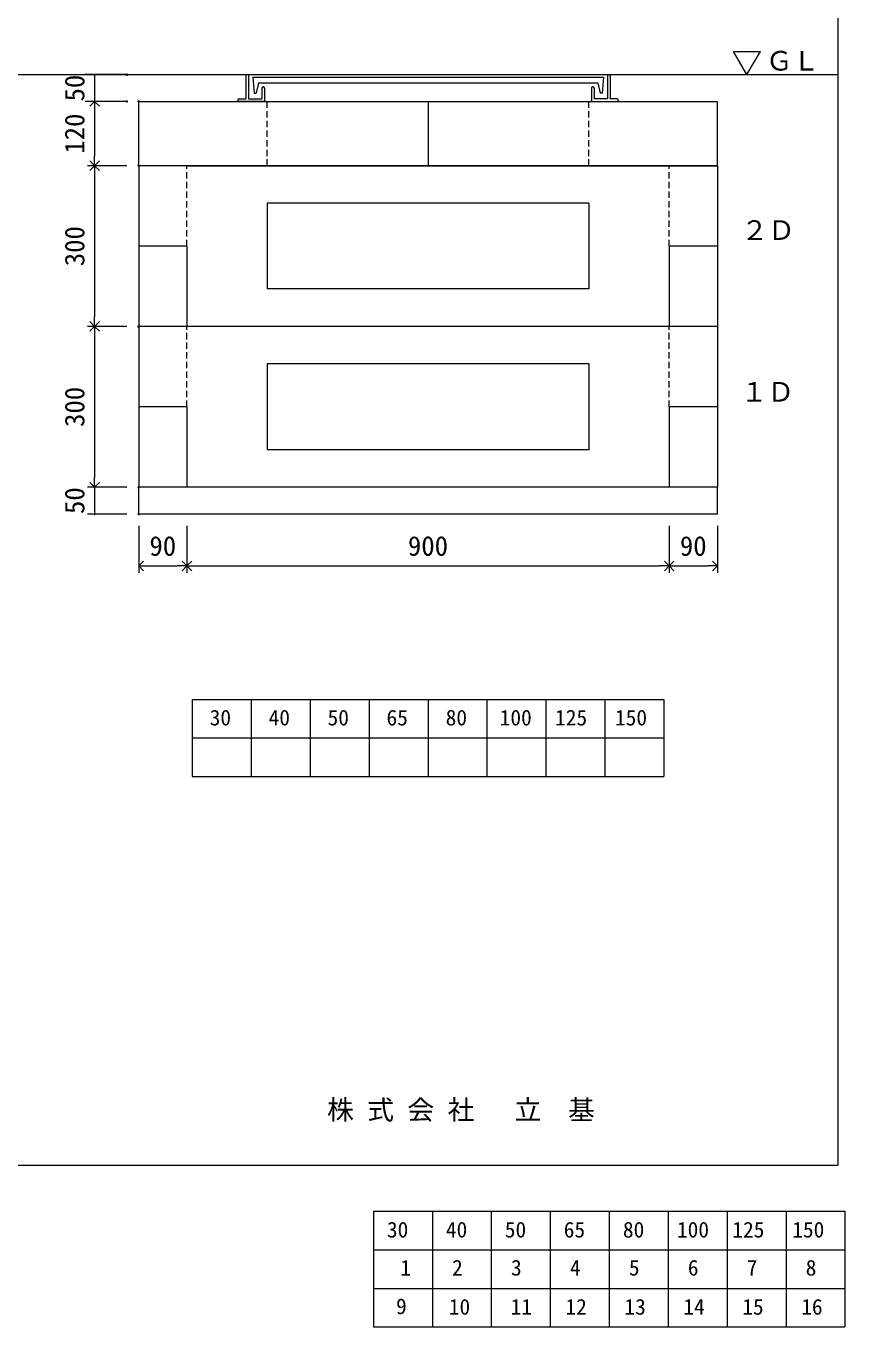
# Model space of a CAD drawing. Units: millimetres, scale not verified. Extents: x -4897 to 18483, y -2289 to 2289.
# Drawn here: x 3368 to 4896, y -2289 to 139 of the extents above; entities that cross this region are included whole.
import ezdxf
from ezdxf.enums import TextEntityAlignment as Align

# ---------------------------------------------------------------- set-up
doc = ezdxf.new("R2010")
doc.units = ezdxf.units.MM
doc.header["$LTSCALE"] = 10
doc.header["$PDMODE"] = 32
doc.header["$PDSIZE"] = 2
doc.linetypes.add('DASHED1', pattern=[1.8, 1.2, -0.6])
doc.linetypes.add('USER5', pattern=[3.185, 0.01, -3.175])
doc.layers.add('0-1_Defpoints', color=7, linetype='Continuous')
for name, color, linetype, lineweight in [('0-2_waku', 7, 'Continuous', 18), ('0-3_gaikei', 7, 'Continuous', 18), ('0-4_kakure', 7, 'USER5', 18), ('0-5_sunpou', 7, 'Continuous', 5), ('0-8_uchigawa', 6, 'Continuous', 18), ('0-A_futa', 3, 'Continuous', 18), ('0-B_GL', 4, 'Continuous', 18), ('0-D_文字１', 7, 'Continuous', 18), ('1-4_文字２', 7, 'Continuous', 5)]:
    doc.layers.add(name, color=color, linetype=linetype, lineweight=lineweight)
doc.styles.add('ＭＳ ゴシック', font='')
doc.styles.get('ＭＳ ゴシック').set_extended_font_data('MS Gothic')

# ---------------------------------------------------------------- blocks, each defined once
blk = doc.blocks.new('_Open90')
at = {"layer": '0-5_sunpou'}
blk.add_line((0, 0), (-1, 0), dxfattribs=at)
blk.add_lwpolyline([(-0.5, 0.5), (0, 0), (-0.5, -0.5)], dxfattribs=at)
blk = doc.blocks.new('D44')
at = {"layer": '0-1_Defpoints'}
for p in [(5032.32, 2094.36), (4949.96, 1794.36), (5032.32, 1794.36)]:
    blk.add_point(p, dxfattribs=at)
at = {"layer": '0-5_sunpou'}
for p, q in [((5010.32, 2094.36), (4936.96, 2094.36)), ((4949.96, 2076.36), (4949.96, 1812.36)), ((5010.32, 1794.36), (4936.96, 1794.36))]:
    blk.add_line(p, q, dxfattribs=at)
at = {"layer": '0-5_sunpou', "xscale": 18, "yscale": 18}
for p, rotation in [((4949.96, 2094.36), 90), ((4949.96, 1794.36), 270)]:
    blk.add_blockref('_Open90', p, dxfattribs=dict(at, rotation=rotation))
at = {"layer": '0-5_sunpou', "style": 'ＭＳ ゴシック'}
blk.add_text('300', height=36.66, rotation=90, dxfattribs=at).set_placement((4941.96, 1906.86), align=Align.BOTTOM_LEFT)
blk = doc.blocks.new('D45')
at = {"layer": '0-1_Defpoints'}
for p in [(5032.32, 1794.36), (4949.96, 1494.36), (5032.32, 1494.36)]:
    blk.add_point(p, dxfattribs=at)
at = {"layer": '0-5_sunpou'}
for p, q in [((5010.32, 1794.36), (4936.96, 1794.36)), ((4949.96, 1776.36), (4949.96, 1512.36)), ((5010.32, 1494.36), (4936.96, 1494.36))]:
    blk.add_line(p, q, dxfattribs=at)
at = {"layer": '0-5_sunpou', "xscale": 18, "yscale": 18}
for p, rotation in [((4949.96, 1794.36), 90), ((4949.96, 1494.36), 270)]:
    blk.add_blockref('_Open90', p, dxfattribs=dict(at, rotation=rotation))
at = {"layer": '0-5_sunpou', "style": 'ＭＳ ゴシック'}
blk.add_text('300', height=36.66, rotation=90, dxfattribs=at).set_placement((4941.96, 1606.86), align=Align.BOTTOM_LEFT)
blk = doc.blocks.new('D46')
at = {"layer": '0-1_Defpoints'}
for p in [(5032.32, 2214.36), (4949.96, 2094.36), (5032.32, 2094.36)]:
    blk.add_point(p, dxfattribs=at)
at = {"layer": '0-5_sunpou'}
for p, q in [((5010.32, 2214.36), (4936.96, 2214.36)), ((4949.96, 2196.36), (4949.96, 2112.36)), ((5010.32, 2094.36), (4936.96, 2094.36))]:
    blk.add_line(p, q, dxfattribs=at)
at = {"layer": '0-5_sunpou', "xscale": 18, "yscale": 18}
for p, rotation in [((4949.96, 2214.36), 90), ((4949.96, 2094.36), 270)]:
    blk.add_blockref('_Open90', p, dxfattribs=dict(at, rotation=rotation))
at = {"layer": '0-5_sunpou', "style": 'ＭＳ ゴシック'}
blk.add_text('120', height=36.66, rotation=90, dxfattribs=at).set_placement((4941.96, 2116.86), align=Align.BOTTOM_LEFT)
blk = doc.blocks.new('D47')
at = {"layer": '0-1_Defpoints'}
for p in [(5032.32, 2214.36), (4949.96, 2094.36), (5032.32, 2094.36)]:
    blk.add_point(p, dxfattribs=at)
at = {"layer": '0-5_sunpou'}
for p, q in [((5010.32, 2214.36), (4936.96, 2214.36)), ((4949.96, 2196.36), (4949.96, 2112.36)), ((5010.32, 2094.36), (4936.96, 2094.36))]:
    blk.add_line(p, q, dxfattribs=at)
at = {"layer": '0-5_sunpou', "xscale": 18, "yscale": 18}
for p, rotation in [((4949.96, 2214.36), 90), ((4949.96, 2094.36), 270)]:
    blk.add_blockref('_Open90', p, dxfattribs=dict(at, rotation=rotation))
at = {"layer": '0-5_sunpou', "style": 'ＭＳ ゴシック'}
blk.add_text('120', height=36.66, rotation=90, dxfattribs=at).set_placement((4941.96, 2116.86), align=Align.BOTTOM_LEFT)
blk = doc.blocks.new('D51')
at = {"layer": '0-1_Defpoints'}
for p in [(5010.32, 2264.36), (4949.96, 2214.36), (5010.32, 2214.36)]:
    blk.add_point(p, dxfattribs=at)
at = {"layer": '0-5_sunpou'}
for p, q in [((4988.32, 2264.36), (4936.96, 2264.36)), ((4949.96, 2264.36), (4949.96, 2214.36)), ((4988.32, 2214.36), (4936.96, 2214.36))]:
    blk.add_line(p, q, dxfattribs=at)
at = {"layer": '0-5_sunpou', "style": 'ＭＳ ゴシック'}
blk.add_text('50', height=36.66, rotation=90, dxfattribs=at).set_placement((4941.96, 2214.36), align=Align.BOTTOM_LEFT)
blk = doc.blocks.new('D55')
at = {"layer": '0-1_Defpoints'}
for p in [(5032.32, 1494.36), (4949.96, 1444.36), (5032.32, 1444.36)]:
    blk.add_point(p, dxfattribs=at)
at = {"layer": '0-5_sunpou'}
for p, q in [((5010.32, 1494.36), (4936.96, 1494.36)), ((4949.96, 1494.36), (4949.96, 1444.36)), ((5010.32, 1444.36), (4936.96, 1444.36))]:
    blk.add_line(p, q, dxfattribs=at)
at = {"layer": '0-5_sunpou', "style": 'ＭＳ ゴシック'}
blk.add_text('50', height=36.66, rotation=90, dxfattribs=at).set_placement((4941.96, 1444.36), align=Align.BOTTOM_LEFT)

msp = doc.modelspace()

# ---------------------------------------------------------------- linework, layer by layer
at = {"layer": '0-2_waku'}
for p, q in [((4883.28, 2288.65), (4883.28, -1986.35)), ((3678.28, -1117.35), (3678.28, -1261.35)), ((3678.28, -1117.35), (3678.28, -1261.35)), ((3678.28, -1117.35), (3678.28, -1261.35)), ((3678.28, -1117.35), (3678.28, -1261.35)), ((3678.28, -1117.35), (4558.28, -1117.35)), ((3788.28, -1117.35), (3788.28, -1261.35)), ((3898.28, -1117.35), (3898.28, -1261.35)), ((3898.28, -1117.35), (3898.28, -1261.35)), ((4008.28, -1117.35), (4008.28, -1261.35)), ((4118.28, -1117.35), (4118.28, -1261.35)), ((4228.28, -1117.35), (4228.28, -1261.35)), ((4338.28, -1117.35), (4338.28, -1261.35)), ((4448.28, -1117.35), (4448.28, -1261.35)), ((4558.28, -1117.35), (4558.28, -1261.35)), ((3678.28, -1189.35), (4558.28, -1189.35)), ((3678.28, -1261.35), (4558.28, -1261.35)), ((-1236.72, -1986.35), (4883.28, -1986.35)), ((-1236.72, -1986.35), (4883.28, -1986.35))]:
    msp.add_line(p, q, dxfattribs=at)
msp.add_lwpolyline([(-1236.72, 2288.65), (4883.28, 2288.65), (4883.28, -1986.35)], dxfattribs=at)
at = {"layer": '0-3_gaikei'}
for p, q in [((3578.28, -1.35), (4658.28, -1.35)), ((4118.28, -1.35), (4118.28, -121.35)), ((4658.28, -121.35), (3578.28, -121.35)), ((4658.28, -121.35), (3578.28, -121.35)), ((4658.28, -121.35), (3578.28, -121.35)), ((4658.28, -121.35), (3578.28, -121.35)), ((4658.28, -121.35), (3578.28, -121.35)), ((4658.28, -121.35), (3578.28, -121.35)), ((4658.28, -121.35), (3578.28, -121.35)), ((4658.28, -121.35), (3578.28, -121.35)), ((3578.28, -121.35), (3578.28, -271.35)), ((3578.28, -121.35), (3578.28, -271.35)), ((3668.28, -121.35), (4568.28, -121.35)), ((4568.28, -121.35), (3668.28, -121.35)), ((4568.28, -121.35), (3668.28, -121.35)), ((4568.28, -121.35), (3668.28, -121.35)), ((4508.28, -121.35), (3728.28, -121.35)), ((4658.28, -121.35), (4658.28, -271.35)), ((4658.28, -121.35), (4658.28, -271.35)), ((4658.28, -121.35), (4658.28, -271.35)), ((3578.28, -271.35), (3578.28, -421.35)), ((3668.28, -271.35), (3578.28, -271.35)), ((3668.28, -271.35), (3578.28, -271.35)), ((3668.28, -271.35), (3578.28, -271.35)), ((3668.28, -271.35), (3668.28, -421.35)), ((3668.28, -271.35), (3668.28, -421.35)), ((3668.28, -271.35), (3668.28, -421.35)), ((4568.28, -271.35), (4568.28, -421.35)), ((4568.28, -271.35), (4568.28, -421.35)), ((4568.28, -271.35), (4568.28, -421.35)), ((4658.28, -271.35), (4568.28, -271.35)), ((4658.28, -271.35), (4568.28, -271.35)), ((4658.28, -271.35), (4568.28, -271.35)), ((4658.28, -271.35), (4658.28, -421.35)), ((4658.28, -421.35), (3578.28, -421.35)), ((4658.28, -421.35), (3578.28, -421.35)), ((4658.28, -421.35), (3578.28, -421.35)), ((3578.28, -421.35), (3578.28, -571.35)), ((3578.28, -421.35), (3578.28, -571.35)), ((3578.28, -421.35), (3578.28, -571.35)), ((4568.28, -421.35), (3668.28, -421.35)), ((4568.28, -421.35), (3668.28, -421.35)), ((4568.28, -421.35), (3668.28, -421.35)), ((4508.28, -421.35), (3728.28, -421.35)), ((4658.28, -421.35), (4658.28, -571.35)), ((4658.28, -421.35), (4658.28, -571.35)), ((4658.28, -421.35), (4658.28, -571.35)), ((3668.28, -571.35), (3578.28, -571.35)), ((3668.28, -571.35), (3578.28, -571.35)), ((3668.28, -571.35), (3668.28, -721.35)), ((3668.28, -571.35), (3668.28, -721.35)), ((3668.28, -571.35), (3668.28, -721.35)), ((4658.28, -571.35), (4568.28, -571.35)), ((4658.28, -571.35), (4568.28, -571.35)), ((4568.28, -571.35), (4568.28, -721.35)), ((4568.28, -571.35), (4568.28, -721.35)), ((4658.28, -571.35), (4658.28, -721.35)), ((4658.28, -721.35), (3578.28, -721.35)), ((4658.28, -721.35), (3578.28, -721.35)), ((4658.28, -721.35), (3578.28, -721.35)), ((4658.28, -721.35), (3578.28, -721.35)), ((4658.28, -721.35), (3578.28, -721.35)), ((4658.28, -721.35), (3578.28, -721.35)), ((4658.28, -721.35), (3578.28, -721.35)), ((4658.28, -721.35), (3578.28, -721.35)), ((4658.28, -721.35), (3578.28, -721.35)), ((4658.28, -721.35), (3578.28, -721.35)), ((3578.28, -771.35), (3578.28, -721.35)), ((4658.28, -721.35), (3578.28, -721.35)), ((4658.28, -721.35), (3578.28, -721.35)), ((4658.28, -721.35), (3578.28, -721.35)), ((4658.28, -721.35), (3578.28, -721.35)), ((4568.28, -721.35), (3668.28, -721.35)), ((4568.28, -721.35), (3668.28, -721.35)), ((4568.28, -721.35), (3668.28, -721.35)), ((4508.28, -721.35), (3728.28, -721.35)), ((4508.28, -721.35), (3728.28, -721.35)), ((4508.28, -721.35), (3728.28, -721.35)), ((4658.28, -771.35), (3578.28, -771.35)), ((4658.28, -771.35), (3578.28, -771.35))]:
    msp.add_line(p, q, dxfattribs=at)
for points in [[(3668.28, -121.35), (3578.28, -121.35), (3578.28, -1.35)], [(4568.28, -121.35), (4658.28, -121.35), (4658.28, -1.35)], [(4658.28, -121.35), (3578.28, -121.35), (3578.28, -271.35)], [(3668.28, -571.35), (3578.28, -571.35), (3578.28, -721.35)], [(4658.28, -571.35), (4568.28, -571.35), (4568.28, -721.35)], [(4658.28, -771.35), (4658.28, -721.35), (3578.28, -721.35)]]:
    msp.add_lwpolyline(points, dxfattribs=at)
at = {"layer": '0-4_kakure', "linetype": 'DASHED1', "lineweight": 5}
for p, q in [((3818.28, -121.35), (3818.28, -1.35)), ((4418.28, -121.35), (4418.28, -1.35)), ((3668.28, -271.35), (3668.28, -121.35)), ((4568.28, -271.35), (4568.28, -121.35)), ((3668.28, -571.35), (3668.28, -421.35)), ((4568.28, -571.35), (4568.28, -421.35))]:
    msp.add_line(p, q, dxfattribs=at)
at = {"layer": '0-5_sunpou'}
for p, q in [((3556.28, 48.65), (3478.43, 48.65)), ((3556.28, -1.35), (3478.43, -1.35)), ((3578.28, -793.35), (3578.28, -881.28)), ((3668.28, -793.35), (3668.28, -881.28)), ((3668.28, -793.35), (3668.28, -881.28)), ((4568.28, -793.35), (4568.28, -881.28)), ((4568.28, -793.35), (4568.28, -881.28)), ((4658.28, -793.35), (4658.28, -881.28)), ((3596.28, -868.28), (3650.28, -868.28)), ((3686.28, -868.28), (4550.28, -868.28)), ((4586.28, -868.28), (4640.28, -868.28))]:
    msp.add_line(p, q, dxfattribs=at)
at = {"layer": '0-8_uchigawa'}
for p, q in [((3818.28, -191.35), (3818.28, -351.35)), ((4418.28, -191.35), (3818.28, -191.35)), ((4418.28, -191.35), (4418.28, -351.35)), ((4418.28, -351.35), (3818.28, -351.35)), ((4418.28, -491.35), (3818.28, -491.35)), ((3818.28, -491.35), (3818.28, -651.35)), ((4418.28, -491.35), (4418.28, -651.35)), ((4418.28, -651.35), (3818.28, -651.35))]:
    msp.add_line(p, q, dxfattribs=at)
at = {"layer": '0-A_futa'}
for p, q in [((3780.28, 48.65), (3783.28, 48.65)), ((3783.28, 48.65), (3783.28, 3.65)), ((4453.28, 48.65), (4453.28, 3.65)), ((4453.28, 48.65), (4456.28, 48.65)), ((3778.28, 46.65), (3778.28, 3.65)), ((3791.09, 44.15), (4445.42, 44.15)), ((3791.09, 44.15), (3793.58, 14.15)), ((3801.61, 33.15), (3797.29, 14.15)), ((3801.61, 33.15), (4434.95, 33.15)), ((3810.28, 25.65), (3811.28, 25.65)), ((4426.28, 25.65), (4425.28, 25.65)), ((4434.95, 33.15), (4439.27, 14.15)), ((4445.42, 44.15), (4443.17, 14.15)), ((4458.28, 46.65), (4458.28, 3.65)), ((3763.28, 1.65), (3763.28, 0.65)), ((3765.28, 3.65), (3778.28, 3.65)), ((3783.28, 3.65), (3808.28, 3.65)), ((3793.58, 14.15), (3797.29, 14.15)), ((3808.28, 23.65), (3808.28, 3.65)), ((3813.28, 23.65), (3813.28, -1.35)), ((4423.28, 23.65), (4423.28, -1.35)), ((4428.28, 23.65), (4428.28, 3.65)), ((4453.28, 3.65), (4428.28, 3.65)), ((4443.17, 14.15), (4439.27, 14.15)), ((4471.28, 3.65), (4458.28, 3.65)), ((4473.28, 1.65), (4473.28, 0.65)), ((3813.28, -1.35), (3765.28, -1.35)), ((4423.28, -1.35), (4471.28, -1.35))]:
    msp.add_line(p, q, dxfattribs=at)
for centre, start, end in [((3780.28, 46.65), 90, 180), ((4456.28, 46.65), 0, 90), ((3810.28, 23.65), 90, 180), ((3811.28, 23.65), 0, 90), ((4425.28, 23.65), 90, 180), ((4426.28, 23.65), 0, 90), ((3765.28, 1.65), 90, 180), ((3765.28, 0.65), 180, 270), ((4471.28, 1.65), 0, 90), ((4471.28, 0.65), 270, 0)]:
    msp.add_arc(centre, 2, start, end, dxfattribs=at)
at = {"layer": '0-B_GL'}
msp.add_line((-1236.72, 48.65), (4883.28, 48.65), dxfattribs=at)
msp.add_line((-1236.72, 48.65), (4883.28, 48.65), dxfattribs=at)
at = {"layer": '0-D_文字１'}
for p, q in [((4713.35, 48.65), (4688.15, 91.59)), ((4688.15, 91.59), (4738.55, 91.59)), ((4713.35, 48.65), (4738.55, 91.59))]:
    msp.add_line(p, q, dxfattribs=at)
at = {"layer": '1-4_文字２'}
for p, q in [((4016.38, -2072.65), (4016.38, -2216.65)), ((4016.38, -2072.65), (4016.38, -2216.65)), ((4016.38, -2072.65), (4016.38, -2216.65)), ((4016.38, -2072.65), (4016.38, -2216.65)), ((4016.38, -2072.65), (4896.38, -2072.65)), ((4016.38, -2072.65), (4016.38, -2216.65)), ((4016.38, -2072.65), (4016.38, -2216.65)), ((4016.38, -2072.65), (4016.38, -2216.65)), ((4016.38, -2072.65), (4016.38, -2216.65)), ((4016.38, -2072.65), (4896.38, -2072.65)), ((4126.38, -2072.65), (4126.38, -2216.65)), ((4126.38, -2072.65), (4126.38, -2216.65)), ((4236.38, -2072.65), (4236.38, -2216.65)), ((4236.38, -2072.65), (4236.38, -2216.65)), ((4236.38, -2072.65), (4236.38, -2216.65)), ((4236.38, -2072.65), (4236.38, -2216.65)), ((4346.38, -2072.65), (4346.38, -2216.65)), ((4346.38, -2072.65), (4346.38, -2216.65)), ((4456.38, -2072.65), (4456.38, -2216.65)), ((4456.38, -2072.65), (4456.38, -2216.65)), ((4566.38, -2072.65), (4566.38, -2216.65)), ((4566.38, -2072.65), (4566.38, -2216.65)), ((4676.38, -2072.65), (4676.38, -2216.65)), ((4676.38, -2072.65), (4676.38, -2216.65)), ((4786.38, -2072.65), (4786.38, -2216.65)), ((4786.38, -2072.65), (4786.38, -2216.65)), ((4896.38, -2072.65), (4896.38, -2216.65)), ((4896.38, -2072.65), (4896.38, -2216.65)), ((4016.38, -2144.65), (4896.38, -2144.65)), ((4016.38, -2144.65), (4896.38, -2144.65)), ((4016.38, -2216.65), (4896.38, -2216.65)), ((4016.38, -2216.65), (4896.38, -2216.65)), ((4016.38, -2216.65), (4016.38, -2288.65)), ((4016.38, -2216.65), (4016.38, -2288.65)), ((4016.38, -2216.65), (4016.38, -2288.65)), ((4016.38, -2216.65), (4016.38, -2288.65)), ((4016.38, -2216.65), (4896.38, -2216.65)), ((4016.38, -2216.65), (4016.38, -2288.65)), ((4016.38, -2216.65), (4016.38, -2288.65)), ((4016.38, -2216.65), (4016.38, -2288.65)), ((4016.38, -2216.65), (4016.38, -2288.65)), ((4016.38, -2216.65), (4896.38, -2216.65)), ((4126.38, -2216.65), (4126.38, -2288.65)), ((4126.38, -2216.65), (4126.38, -2288.65)), ((4236.38, -2216.65), (4236.38, -2288.65)), ((4236.38, -2216.65), (4236.38, -2288.65)), ((4236.38, -2216.65), (4236.38, -2288.65)), ((4236.38, -2216.65), (4236.38, -2288.65)), ((4346.38, -2216.65), (4346.38, -2288.65)), ((4346.38, -2216.65), (4346.38, -2288.65)), ((4456.38, -2216.65), (4456.38, -2288.65)), ((4456.38, -2216.65), (4456.38, -2288.65)), ((4566.38, -2216.65), (4566.38, -2288.65)), ((4566.38, -2216.65), (4566.38, -2288.65)), ((4676.38, -2216.65), (4676.38, -2288.65)), ((4676.38, -2216.65), (4676.38, -2288.65)), ((4786.38, -2216.65), (4786.38, -2288.65)), ((4786.38, -2216.65), (4786.38, -2288.65)), ((4896.38, -2216.65), (4896.38, -2288.65)), ((4896.38, -2216.65), (4896.38, -2288.65)), ((4016.38, -2288.65), (4896.38, -2288.65)), ((4016.38, -2288.65), (4896.38, -2288.65))]:
    msp.add_line(p, q, dxfattribs=at)

# ---------------------------------------------------------------- block references
at = {"layer": '0-5_sunpou'}
for name in ['D51', 'D46', 'D47', 'D44', 'D45', 'D55']:
    msp.add_blockref(name, (-1454.03, -2215.72), dxfattribs=at)
at = {"layer": '0-5_sunpou', "xscale": 18, "yscale": 18, "rotation": 180}
for p in [(3578.28, -868.28), (3668.28, -868.28), (4568.28, -868.28)]:
    msp.add_blockref('_Open90', p, dxfattribs=at)
at = {"layer": '0-5_sunpou', "xscale": 18, "yscale": 18}
for p in [(3668.28, -868.28), (4568.28, -868.28), (4658.28, -868.28)]:
    msp.add_blockref('_Open90', p, dxfattribs=at)

# ---------------------------------------------------------------- texts
at = {"layer": '0-5_sunpou', "style": 'ＭＳ ゴシック'}
for s, p in [('90', (3598.28, -860.28)), ('900', (4080.78, -860.28)), ('90', (4588.28, -860.28))]:
    msp.add_text(s, height=36.66, dxfattribs=at).set_placement(p, align=Align.BOTTOM_LEFT)
at = {"layer": '0-D_文字１', "style": 'ＭＳ ゴシック'}
for s, height, p in [('ＧＬ', 36.66, (4748.71, 45.3)), ('２Ｄ', 36.66, (4702.91, -270.8)), ('１Ｄ', 36.66, (4701.59, -572.66)), ('30', 29.33, (3710.74, -1174.79)), ('40', 29.33, (3820.74, -1174.79)), ('50', 29.33, (3930.74, -1174.79)), ('65', 29.33, (4040.74, -1174.79)), ('80', 29.33, (4151.15, -1174.79)), ('100', 29.33, (4252.02, -1174.79)), ('125', 29.33, (4355.41, -1174.79)), ('150', 29.33, (4467.17, -1174.79)), ('株 式 会 社 \u3000立\u3000基', 36.66, (3929.81, -1912.71))]:
    msp.add_text(s, height=height, dxfattribs=at).set_placement(p, align=Align.BOTTOM_LEFT)
at = {"layer": '1-4_文字２', "style": 'ＭＳ ゴシック'}
for s, p in [('30', (4041.53, -2130.47)), ('30', (4041.53, -2130.47)), ('40', (4151.53, -2130.47)), ('40', (4151.53, -2130.47)), ('50', (4261.53, -2130.47)), ('50', (4261.53, -2130.47)), ('65', (4371.53, -2130.47)), ('65', (4371.53, -2130.47)), ('80', (4481.94, -2130.47)), ('80', (4481.94, -2130.47)), ('100', (4582.81, -2130.47)), ('100', (4582.81, -2130.47)), ('125', (4686.2, -2130.47)), ('125', (4686.2, -2130.47)), ('150', (4797.96, -2130.47)), ('150', (4797.96, -2130.47)), ('1', (4066.68, -2201.51)), ('2', (4163.11, -2201.51)), ('3', (4273.11, -2201.51)), ('4', (4383.11, -2201.51)), ('5', (4493.11, -2201.51)), ('6', (4603.11, -2201.51)), ('7', (4713.11, -2201.51)), ('8', (4823.11, -2201.51)), ('9', (4058.61, -2273.51)), ('10', (4157.02, -2274.47)), ('11', (4272.52, -2274.47)), ('12', (4374.73, -2274.47)), ('13', (4484.73, -2274.47)), ('14', (4594.73, -2274.47)), ('15', (4704.73, -2274.47)), ('16', (4814.73, -2274.47))]:
    msp.add_text(s, height=29.33, dxfattribs=at).set_placement(p, align=Align.BOTTOM_LEFT)

doc.saveas('drawing.dxf')
